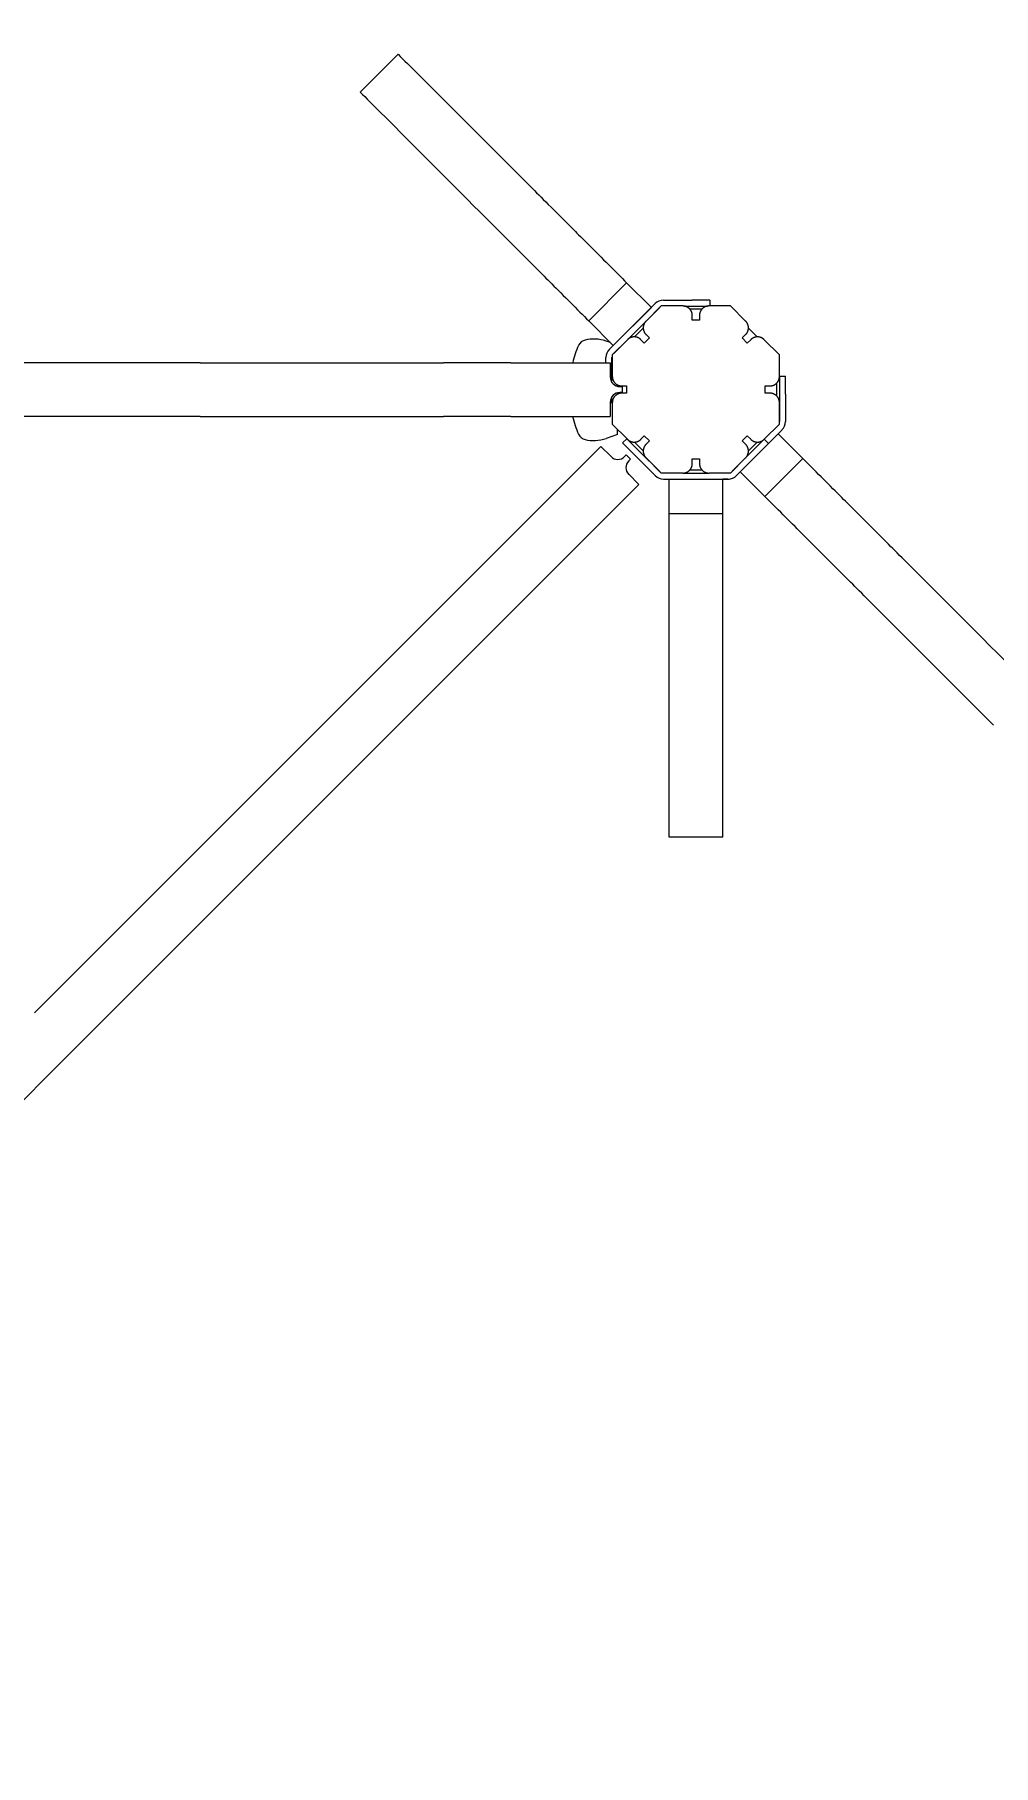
# Model space of a CAD drawing. Extents: x -4349 to 4361, y -3997 to 3527.
# Drawn here: x 648 to 1451, y -872 to 578 of the extents above; entities that cross this region are included whole.
import ezdxf

# ---------------------------------------------------------------- set-up
doc = ezdxf.new("R2010")
doc.units = 0
doc.header["$LTSCALE"] = 5
doc.header["$PDMODE"] = 33
doc.header["$PDSIZE"] = 20
doc.layers.get('Defpoints').update_dxf_attribs({"linetype": 'CONTINUOUS'})
for name, color, linetype in [('Lg_area', 4, 'CONTINUOUS'), ('Lg_dim', 7, 'CONTINUOUS'), ('Lg_prod', 40, 'CONTINUOUS')]:
    doc.layers.add(name, color=color, linetype=linetype)
doc.styles.add('LG1', font='arial.ttf', dxfattribs={"height": 185})
doc.dimstyles.new('LG_DIM', dxfattribs={"dimtxt": 185, "dimasz": 120, "dimexe": 50, "dimexo": 1, "dimgap": 50, "dimtad": 0, "dimtih": 1, "dimtoh": 1, "dimdec": 0, "dimrnd": 10, "dimdsep": 46, "dimtxsty": 'LG1', "dimcen": 2.5, "dimclrt": 4, "dimadec": 4, "dimazin": 0, "dimtfac": 1, "dimtdec": 0, "dimtmove": 0, "dimatfit": 3, "dimfxl": 1, "dimtolj": 1, "dimtzin": 0, "dimarcsym": 0})

# ---------------------------------------------------------------- blocks, each defined once
blk = doc.blocks.new('*D4')
at = {"layer": 'Defpoints', "color": 0}
for p in [(-3187.7, 371), (3206.3, 371), (3206.3, -3876)]:
    blk.add_point(p, dxfattribs=at)
at = {"layer": 'Lg_dim', "color": 0, "lineweight": -2}
for p, q in [((-3187.7, 370), (-3187.7, -3926)), ((3206.3, 370), (3206.3, -3926)), ((-3067.7, -3876), (-586.2, -3876)), ((3086.3, -3876), (66, -3876))]:
    blk.add_line(p, q, dxfattribs=at)
at = {"layer": 'Lg_dim', "color": 0}
for points in [[(-3067.7, -3856), (-3067.7, -3896), (-3187.7, -3876)], [(3086.3, -3896), (3086.3, -3856), (3206.3, -3876)]]:
    blk.add_solid(points, dxfattribs=at)
at = {"layer": 'Lg_dim', "color": 4, "insert": (-260.1, -3876), "char_height": 185, "attachment_point": 5, "style": 'LG1'}
blk.add_mtext('\\A1;6390', dxfattribs=at)
blk = doc.blocks.new('*D6')
at = {"layer": 'Defpoints', "color": 0}
for p in [(1490.2, 3405.2), (-1471.8, 143.6), (1490.2, 143.6)]:
    blk.add_point(p, dxfattribs=at)
at = {"layer": 'Lg_dim', "color": 0, "lineweight": -2}
for p, q in [((-1471.8, 144.6), (-1471.8, 3455.2)), ((1490.2, 144.6), (1490.2, 3455.2)), ((-1351.8, 3405.2), (-196.2, 3405.2)), ((1370.2, 3405.2), (458.1, 3405.2))]:
    blk.add_line(p, q, dxfattribs=at)
at = {"layer": 'Lg_dim', "color": 0}
for points in [[(-1351.8, 3425.2), (-1351.8, 3385.2), (-1471.8, 3405.2)], [(1370.2, 3385.2), (1370.2, 3425.2), (1490.2, 3405.2)]]:
    blk.add_solid(points, dxfattribs=at)
at = {"layer": 'Lg_dim', "color": 4, "insert": (130.9, 3405.2), "char_height": 185, "attachment_point": 5, "style": 'LG1'}
blk.add_mtext('\\A1;2960', dxfattribs=at)
blk = doc.blocks.new('*D9')
at = {"layer": 'Defpoints', "color": 0}
for p in [(2, 2370), (445.9, -2371.6), (4080.7, -2371.6)]:
    blk.add_point(p, dxfattribs=at)
at = {"layer": 'Lg_dim', "color": 0, "lineweight": -2}
for p, q in [((3, 2370), (4130.7, 2370)), ((4080.7, 2250), (4080.7, 143.6)), ((4080.7, -2251.6), (4080.7, -145.3)), ((446.9, -2371.6), (4130.7, -2371.6))]:
    blk.add_line(p, q, dxfattribs=at)
at = {"layer": 'Lg_dim', "color": 0}
for points in [[(4100.7, 2250), (4060.7, 2250), (4080.7, 2370)], [(4060.7, -2251.6), (4100.7, -2251.6), (4080.7, -2371.6)]]:
    blk.add_solid(points, dxfattribs=at)
at = {"layer": 'Lg_dim', "color": 4, "insert": (4080.7, -0.8), "char_height": 185, "attachment_point": 5, "style": 'LG1'}
blk.add_mtext('\\A1;4740', dxfattribs=at)

msp = doc.modelspace()

# ---------------------------------------------------------------- linework, layer by layer
at = {"layer": 'Lg_area', "color": 83, "linetype": 'Continuous', "lineweight": 0}
msp.add_arc((1131, 302), 2068, 0, 90, dxfattribs=at)
at = {"layer": 'Lg_area', "linetype": 'Continuous', "lineweight": 0}
msp.add_arc((1131, 302.3), 2067.7, 0, 90, dxfattribs=at)
at = {"layer": 'Lg_prod', "linetype": 'Continuous', "lineweight": 0}
for p, q in [((920.6, 529.9), (952.4, 561.7)), ((1112.1, 338.4), (1143.9, 370.2)), ((1143.9, 370.2), (1164.6, 349.6)), ((1167.7, 352.8), (1129.6, 314.6)), ((1164.6, 349.6), (1132.7, 317.8)), ((1171.3, 349.2), (1133.1, 311.1)), ((1160.2, 338.1), (1172.9, 350.8)), ((1190.9, 350.8), (1172.9, 350.8)), ((1174.8, 355.7), (1198.5, 355.7)), ((1192.3, 350.7), (1198.5, 350.7)), ((1196.7, 348.3), (1207.1, 348.3)), ((1213.5, 355.7), (1198.5, 355.7)), ((1198.5, 350.7), (1211.5, 350.7)), ((1230.9, 350.8), (1212.9, 350.8)), ((1213.5, 355.7), (1213.5, 350.8)), ((1230.9, 350.8), (1243.6, 338.1)), ((1112.1, 338.4), (1132.7, 317.8)), ((1198.9, 338.8), (1198.9, 342.8)), ((1204.9, 338.8), (1198.9, 338.8)), ((1204.9, 342.8), (1204.9, 338.8)), ((1130.4, 320.1), (1126.8, 321.4)), ((1131.9, 309.8), (1144.6, 322.5)), ((1150.5, 324.9), (1157.8, 332.2)), ((1158.7, 319.7), (1155.9, 322.5)), ((1163, 324), (1158.7, 319.7)), ((1160.2, 326.8), (1163, 324)), ((1240.8, 324), (1243.6, 326.8)), ((1245, 319.7), (1240.8, 324)), ((1247.8, 322.5), (1245, 319.7)), ((1245.9, 332.2), (1253.3, 324.9)), ((1259.1, 322.5), (1271.9, 309.8)), ((1126.6, 303.3), (1126.6, 307.5)), ((1131.6, 286.7), (1131.6, 307.5)), ((1131.9, 309.8), (1131.9, 291.8)), ((1136.3, 314.2), (1136.3, 314.2)), ((1271.9, 291.8), (1271.9, 309.8)), ((786.7, 303.3), (424.4, 303.3)), ((786.7, 303.3), (990.6, 303.3)), ((1047, 303.3), (990.6, 303.3)), ((1047, 303.3), (1130.2, 303.3)), ((1130.2, 303.3), (1130.2, 291.3)), ((1271.9, 291.9), (1271.9, 276.9)), ((1271.9, 291.9), (1276.9, 291.9)), ((1276.9, 276.9), (1276.9, 291.9)), ((1136.3, 283.6), (1136.3, 284.7)), ((1136.3, 277), (1136.3, 278.1)), ((1138.2, 283.3), (1140.2, 283.3)), ((1140.2, 278.3), (1138.2, 278.3)), ((1139.9, 283.8), (1143.9, 283.8)), ((1143.9, 277.8), (1139.9, 277.8)), ((1140.2, 283.3), (1140.2, 278.3)), ((1143.9, 283.8), (1143.9, 277.8)), ((1259.9, 283.8), (1263.9, 283.8)), ((1259.9, 277.8), (1259.9, 283.8)), ((1263.9, 277.8), (1259.9, 277.8)), ((1269.4, 286), (1269.4, 275.6)), ((1271.9, 276.9), (1271.9, 254)), ((1276.9, 276.9), (1276.9, 254)), ((1130.2, 270.3), (1130.2, 258.3)), ((1131.6, 269.6), (1130.2, 269.6)), ((1131.6, 269.6), (1131.6, 274.9)), ((1131.9, 269.8), (1131.9, 251.8)), ((1271.9, 251.8), (1271.9, 269.8)), ((786.7, 258.3), (424.4, 258.3)), ((786.7, 258.3), (990.6, 258.3)), ((1047, 258.3), (990.6, 258.3)), ((1047, 258.3), (1130.2, 258.3)), ((1144.6, 239.1), (1131.9, 251.8)), ((1136.3, 243.1), (1136.3, 247.4)), ((1271.9, 251.8), (1259.1, 239.1)), ((1262.7, 235.6), (1274, 246.9)), ((1122.3, 233.1), (1108.2, 219)), ((1130.8, 224.6), (1122.3, 233.1)), ((1136.3, 243.1), (1126.8, 239.8)), ((1140.5, 236.1), (1144, 239.6)), ((1140.5, 236.1), (1151.1, 225.5)), ((1154.6, 229), (1144, 239.6)), ((1157.8, 229.4), (1150.5, 236.8)), ((1155.9, 239.1), (1158.7, 241.9)), ((1158.7, 241.9), (1163, 237.7)), ((1163, 237.7), (1160.2, 234.9)), ((1240.8, 237.7), (1245, 241.9)), ((1243.6, 234.9), (1240.8, 237.7)), ((1243.6, 223.6), (1259.1, 239.1)), ((1245, 241.9), (1247.8, 239.1)), ((1253.3, 236.8), (1245.9, 229.4)), ((1259.2, 239.1), (1248.6, 228.5)), ((1252.2, 225), (1262.8, 235.6)), ((1259.2, 239.1), (1262.8, 235.6)), ((1262.7, 235.6), (1270.8, 243.7)), ((1291.4, 223.1), (1270.8, 243.7)), ((1062.2, 173), (1108.2, 219)), ((1142.1, 224.6), (1143.5, 226)), ((1143.5, 226), (1147.1, 222.5)), ((1147.1, 222.5), (1145.7, 221.1)), ((1167.8, 208.8), (1151.1, 225.5)), ((1171.3, 212.3), (1154.6, 229)), ((1172.9, 210.8), (1160.2, 223.6)), ((1198.9, 222.8), (1204.9, 222.8)), ((1198.9, 218.8), (1198.9, 222.8)), ((1204.9, 222.8), (1204.9, 218.8)), ((1243.6, 223.6), (1230.9, 210.8)), ((1248.6, 228.5), (1232.4, 212.3)), ((1252.2, 225), (1235.9, 208.8)), ((1291.4, 223.1), (1259.6, 191.3)), ((1154.1, 201.3), (1145.7, 209.8)), ((1190.9, 210.8), (1172.9, 210.8)), ((1174.9, 205.8), (1228.9, 205.8)), ((1179.4, 176.7), (1179.4, 205.8)), ((1179.4, 205.8), (1224.4, 205.8)), ((1190.9, 210.8), (1212.9, 210.8)), ((1207.1, 213.3), (1196.7, 213.3)), ((1230.9, 210.8), (1212.9, 210.8)), ((1228.7, 205.8), (1224.4, 205.8)), ((1224.4, 176.7), (1224.4, 205.8)), ((1259.6, 191.3), (1239, 211.8)), ((1154.1, 201.3), (1140, 187.1)), ((1094, 141.1), (1140, 187.1)), ((1224.4, 176.7), (1179.4, 176.7)), ((1062.2, 173), (937.4, 48.2)), ((1094, 141.1), (969.2, 16.4)), ((764.3, -124.9), (937.4, 48.2)), ((796.1, -156.7), (969.2, 16.4)), ((1224.4, -94.2), (1179.4, -94.2)), ((764.3, -124.9), (647.9, -241.3)), ((796.1, -156.7), (679.8, -273.1)), ((489.7, -463.1), (679.8, -273.1))]:
    msp.add_line(p, q, dxfattribs=at)
for centre, radius, start, end in [((1174.8, 345.7), 10, 90, 135), ((1174.8, 345.7), 5, 131.9949, 135), ((1110.9, 314.5), 8, 103.1533, 155.347), ((1116.3, 291.1), 32, 71, 103.1533), ((1167.2, 288.6), 70, 155.347, 167.8623), ((1136.6, 307.5), 10, 135, 180), ((1136.6, 307.5), 5, 162.214, 180), ((1136.6, 307.5), 5, 135, 138.0051), ((1138.2, 291.3), 8, 180, 270), ((1138.2, 270.3), 8, 90, 180), ((1167.2, 272.6), 70, 191.7333, 204.653), ((1266.9, 254), 5, 351.5855, 0), ((1266.9, 254), 10, 315, 0), ((1110.9, 246.7), 8, 204.653, 256.8467), ((1116.3, 270.1), 32, 256.8467, 289), ((1136.5, 230.3), 8, 225, 315), ((1151.3, 215.4), 8, 135, 225), ((1174.9, 215.8), 10, 225, 270), ((1174.9, 215.8), 5, 225, 233.4145), ((1228.7, 215.8), 10, 270, 292.9029), ((1228.9, 215.8), 10, 270, 315), ((1228.9, 215.8), 5, 306.5855, 315)]:
    msp.add_arc(centre, radius, start, end, dxfattribs=at)
for points in [[(952.4, 561.7), (957.4, 556.8), (992.4, 521.8), (1065.3, 448.9), (1077.3, 436.9), (1117.3, 396.9), (1134.7, 379.5), (1143.9, 370.2)], [(920.6, 529.9), (925.6, 525), (960.6, 490), (1033.5, 417), (1045.5, 405.1), (1085.5, 365), (1102.9, 347.6), (1112.1, 338.4)], [(1482.9, 31.6), (1478, 36.5), (1443, 71.5), (1370.1, 144.4), (1358.1, 156.4), (1318.1, 196.4), (1300.7, 213.8), (1291.4, 223.1)], [(1451.1, -0.2), (1446.2, 4.7), (1411.2, 39.7), (1338.3, 112.6), (1326.3, 124.6), (1286.3, 164.6), (1268.9, 182), (1259.6, 191.3)], [(1179.4, -94.2), (1179.4, -87.2), (1179.4, -37.7), (1179.4, 65.5), (1179.4, 82.4), (1179.4, 139), (1179.4, 163.6), (1179.4, 176.7)], [(1224.4, -94.2), (1224.4, -87.2), (1224.4, -37.7), (1224.4, 65.5), (1224.4, 82.4), (1224.4, 139), (1224.4, 163.6), (1224.4, 176.7)]]:
    msp.add_open_spline(points, degree=3, knots=[0.0423278, 0.0423278, 0.0423278, 0.0423278, 0.1177212, 0.5235664, 0.7650977, 0.8006124, 0.8787141, 0.8787141, 0.8787141, 0.8787141], dxfattribs=at)
for points, weights in [([(1198.9, 342.8), (1198.9, 347.5), (1195.6, 350.8), (1190.9, 350.8)], [1, 0.804737854124, 0.804737854124, 1]), ([(1212.9, 350.8), (1208.2, 350.8), (1204.9, 347.5), (1204.9, 342.8)], [1, 0.804737854124, 0.804737854124, 1]), ([(1160.2, 338.1), (1156.8, 334.8), (1156.8, 330.1), (1160.2, 326.8)], [1, 0.804737854124, 0.804737854124, 1]), ([(1243.6, 326.8), (1246.9, 330.1), (1246.9, 334.8), (1243.6, 338.1)], [1, 0.804737854124, 0.804737854124, 1]), ([(1150.3, 324.9), (1148.1, 324.9), (1146.1, 324.1), (1144.6, 322.5)], [1, 0.949253021674, 0.949253021674, 1]), ([(1155.9, 322.5), (1154.4, 324.1), (1152.4, 324.9), (1150.3, 324.9)], [1, 0.949253021674, 0.949253021674, 1]), ([(1253.5, 324.9), (1251.3, 324.9), (1249.4, 324.1), (1247.8, 322.5)], [1, 0.949253021674, 0.949253021674, 1]), ([(1259.1, 322.5), (1257.6, 324.1), (1255.6, 324.9), (1253.5, 324.9)], [1, 0.949253021674, 0.949253021674, 1]), ([(1131.9, 291.8), (1131.9, 287.1), (1135.2, 283.8), (1139.9, 283.8)], [1, 0.804737854124, 0.804737854124, 1]), ([(1263.9, 283.8), (1268.6, 283.8), (1271.9, 287.1), (1271.9, 291.8)], [1, 0.804737854124, 0.804737854124, 1]), ([(1139.9, 277.8), (1135.2, 277.8), (1131.9, 274.5), (1131.9, 269.8)], [1, 0.804737854124, 0.804737854124, 1]), ([(1271.9, 269.8), (1271.9, 274.5), (1268.6, 277.8), (1263.9, 277.8)], [1, 0.804737854124, 0.804737854124, 1]), ([(1144.6, 239.1), (1147.9, 235.8), (1152.6, 235.8), (1155.9, 239.1)], [1, 0.804737854124, 0.804737854124, 1]), ([(1160.2, 234.9), (1156.8, 231.6), (1156.8, 226.9), (1160.2, 223.6)], [1, 0.804737854124, 0.804737854124, 1]), ([(1243.6, 223.6), (1246.9, 226.9), (1246.9, 231.6), (1243.6, 234.9)], [1, 0.804737854124, 0.804737854124, 1]), ([(1247.8, 239.1), (1251.1, 235.8), (1255.8, 235.8), (1259.1, 239.1)], [1, 0.804737854124, 0.804737854124, 1]), ([(1190.9, 210.8), (1195.6, 210.8), (1198.9, 214.1), (1198.9, 218.8)], [1, 0.804737854124, 0.804737854124, 1]), ([(1204.9, 218.8), (1204.9, 214.1), (1208.2, 210.8), (1212.9, 210.8)], [1, 0.804737854124, 0.804737854124, 1])]:
    msp.add_rational_spline(points, weights, degree=3, dxfattribs=at)

# ---------------------------------------------------------------- dimensions: what is measured, and where the dimension line sits
at = {"layer": 'Lg_dim'}
for base, p1, p2, picture, middle in [((1490.2, 3405.2), (-1471.8, 143.6), (1490.2, 143.6), '*D6', (130.9, 3405.2)), ((3206.3, -3876), (-3187.7, 371), (3206.3, 371), '*D4', (-260.1, -3876))]:
    dim = msp.add_linear_dim(base=base, p1=p1, p2=p2, dimstyle='LG_DIM', dxfattribs=at)
    dim.commit()
    dim.dimension.update_dxf_attribs({"geometry": picture, "text_midpoint": middle, "dimtype": 160})
dim = msp.add_linear_dim(base=(4080.7, -2371.6), p1=(2, 2370), p2=(445.9, -2371.6), angle=90, dimstyle='LG_DIM', override={"dimlfac": 1, "dimtxsty": 'LG1', "dimsah": 1, "dimtolj": 1}, dxfattribs=at)
dim.commit()
dim.dimension.update_dxf_attribs({"geometry": '*D9', "text_midpoint": (4080.7, -0.8)})

doc.saveas('drawing.dxf')
